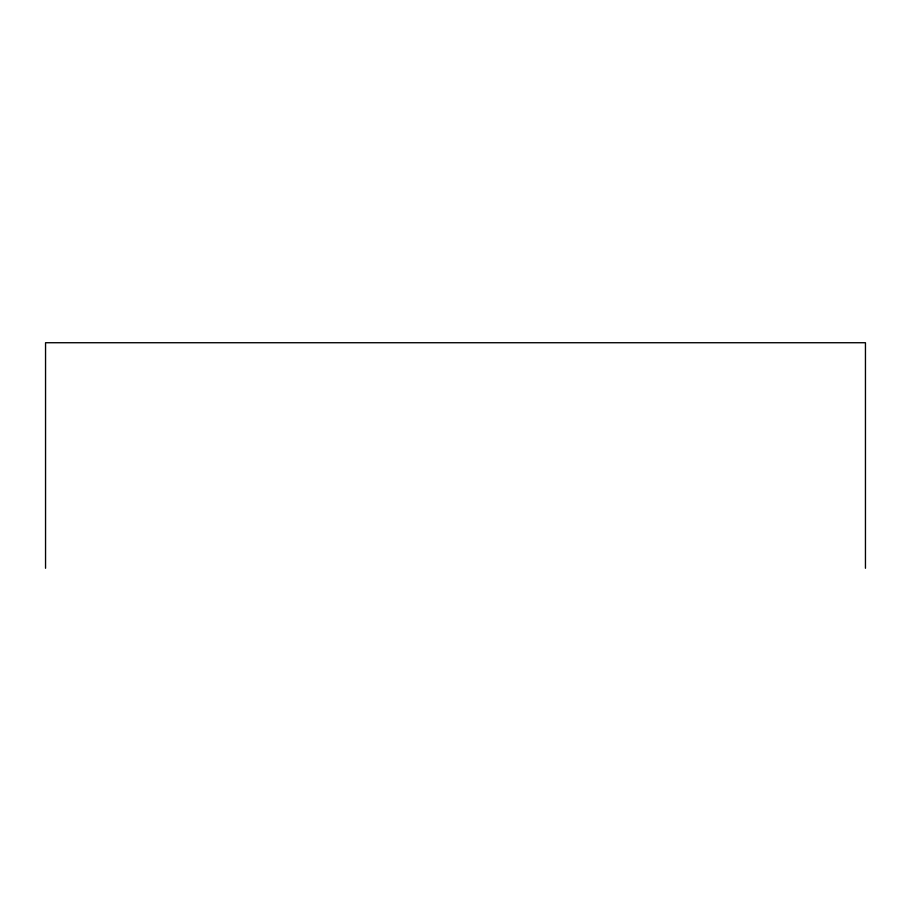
<?xml version="1.0" encoding="UTF-8"?>
<svg xmlns="http://www.w3.org/2000/svg" width="911" height="911" viewBox="0 0 911 911"><rect width="100%" height="100%" fill="white"/><g stroke="black" fill="none" stroke-linecap="round" stroke-linejoin="round"><path stroke-width="1.37" d="M865.45 568.27L865.45 342.73L45.55 342.73L45.55 568.27"/></g></svg>
